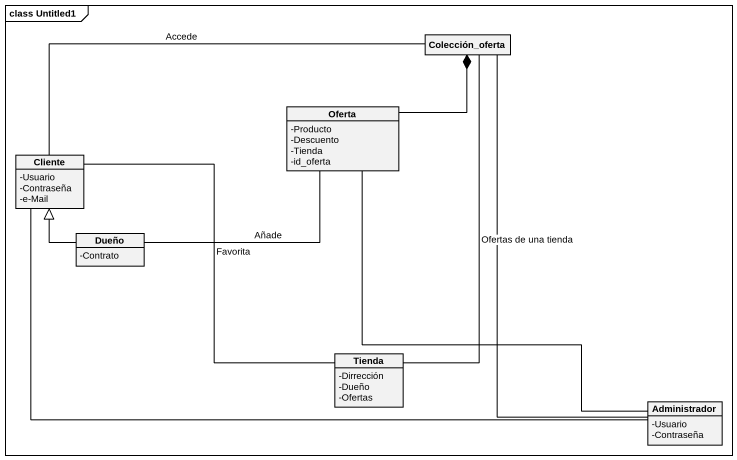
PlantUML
@startuml
mainframe class Untitled1
hide circle
hide empty members
skinparam classAttributeIconSize 0
class Colección_oferta
class Oferta {
  -Producto
  -Descuento
  -Tienda
  -id_oferta
}
class Cliente {
  -Usuario
  -Contraseña
  -e-Mail
}
class Dueño {
  -Contrato
}
class Tienda {
  -Dirrección
  -Dueño
  -Ofertas
}
class Administrador {
  -Usuario
  -Contraseña
}
Colección_oferta *-- Oferta
Cliente -right- Colección_oferta : Accede
Cliente -- Tienda : Favorita
Dueño -right- Oferta : Añade
Dueño -up-|> Cliente
Tienda -up- Colección_oferta : Ofertas de una tienda
Administrador -up- Colección_oferta
Administrador -up- Oferta
Administrador -left- Cliente
@enduml
